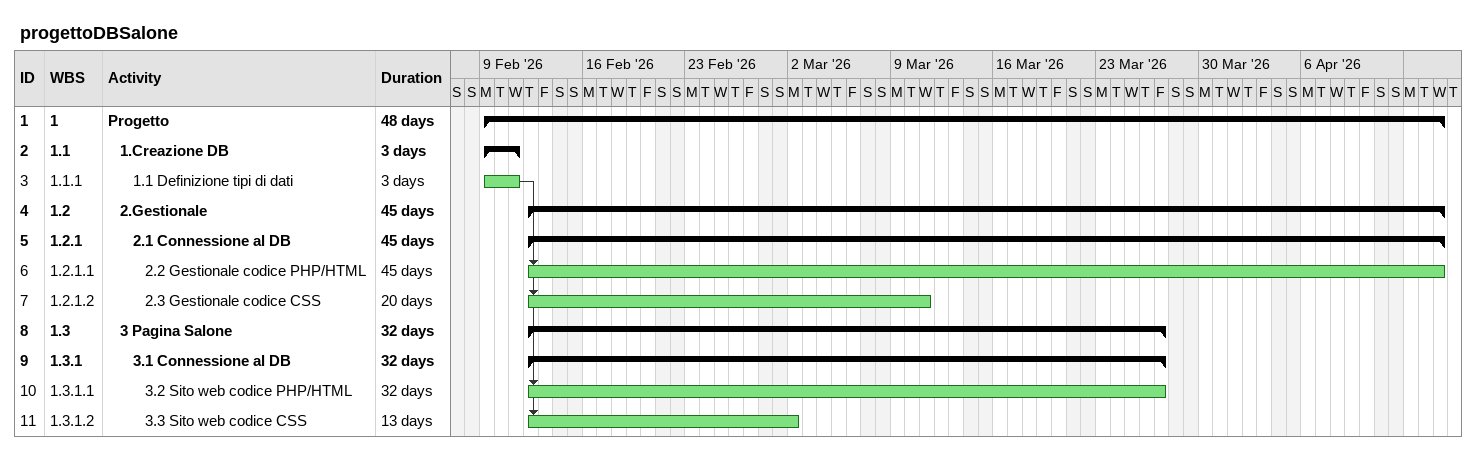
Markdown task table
progettoDBSalone

| ID | WBS | Task | Duration | Start | Finish | Predecessors |
|---|---|---|---|---|---|---|
| 1 | 1 | **Progetto** | 48d | 2026-02-09 | 2026-04-15 |  |
| 2 | 1.1 | **1.Creazione DB** | 3d | 2026-02-09 | 2026-02-11 |  |
| 3 | 1.1.1 | 1.1 Definizione tipi di dati | 3d | 2026-02-09 | 2026-02-11 |  |
| 4 | 1.2 | **2.Gestionale** | 45d | 2026-02-12 | 2026-04-15 |  |
| 5 | 1.2.1 | **2.1 Connessione al DB** | 45d | 2026-02-12 | 2026-04-15 |  |
| 6 | 1.2.1.1 | 2.2 Gestionale codice PHP/HTML | 45d | 2026-02-12 | 2026-04-15 | 3 |
| 7 | 1.2.1.2 | 2.3 Gestionale codice CSS | 20d | 2026-02-12 | 2026-03-11 | 3 |
| 8 | 1.3 | **3 Pagina Salone** | 32d | 2026-02-12 | 2026-03-27 |  |
| 9 | 1.3.1 | **3.1 Connessione al DB** | 32d | 2026-02-12 | 2026-03-27 |  |
| 10 | 1.3.1.1 | 3.2 Sito web codice PHP/HTML | 32d | 2026-02-12 | 2026-03-27 | 3 |
| 11 | 1.3.1.2 | 3.3 Sito web codice CSS | 13d | 2026-02-12 | 2026-03-02 | 3 |
